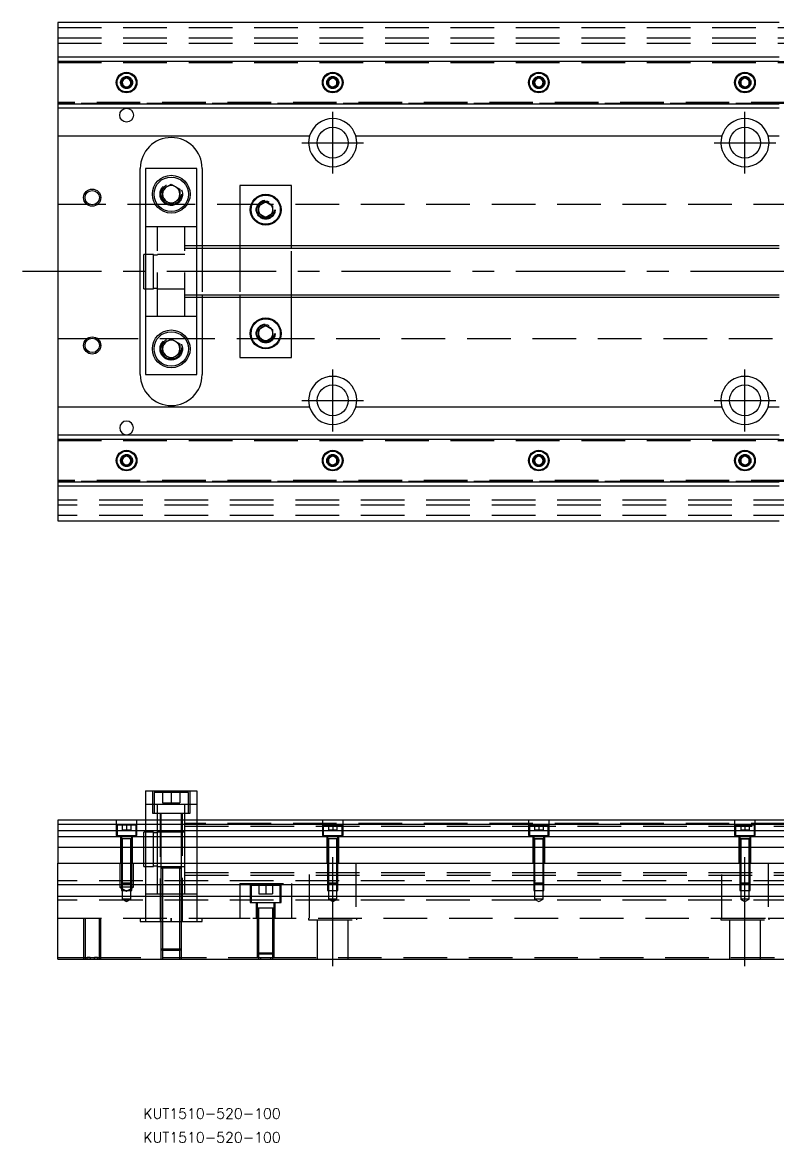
# Model space of a CAD drawing. Extents: x -10 to 728, y -253 to 77.
# Drawn here: x -10.3 to 209.5, y -253.5 to 72.5 of the extents above; entities that cross this region are included whole.
import ezdxf

# ---------------------------------------------------------------- set-up
doc = ezdxf.new("R2010")
doc.units = 0
doc.linetypes.add('CENTER', pattern=[50.8, 31.75, -6.35, 6.35, -6.35])
doc.linetypes.add('DASHED', pattern=[19.05, 12.7, -6.35])
doc.layers.get('0').update_dxf_attribs({"linetype": 'CONTINUOUS'})
doc.layers.add('CENTER', color=1, linetype='CENTER')
doc.styles.get("Standard").update_dxf_attribs({"font": 'txt.shx', "height": 3, "bigfont": 'bigfont.shx'})

# ---------------------------------------------------------------- blocks, each defined once
blk = doc.blocks.new('*U2')
at = {"color": 7, "linetype": 'CONTINUOUS'}
blk.add_text('KUT1510-520-100', height=3, dxfattribs=at).set_placement((24.87, -253.47))
blk = doc.blocks.new('*U3')
at = {"color": 7, "linetype": 'CONTINUOUS'}
blk.add_text('KUT1510-520-100', height=3, dxfattribs=at).set_placement((24.87, -246.53))

msp = doc.modelspace()

# ---------------------------------------------------------------- linework, layer by layer
at = {"color": 7, "linetype": 'CONTINUOUS'}
for p, q in [((0, 72.5), (0, 62.5)), ((210, 72.5), (0, 72.5)), ((0, 62.5), (210, 62.5)), ((0, 62.5), (0, 61.247728)), ((0, 61.247728), (210, 61.247728)), ((0, 61.247728), (0, 48.752272)), ((18.75, 55.721688), (20, 56.443376)), ((18.75, 54.278312), (18.75, 55.721688)), ((20, 56.443376), (21.25, 55.721688)), ((21.25, 55.721688), (21.25, 54.278312)), ((78.75, 55.721688), (80, 56.443376)), ((78.75, 54.278312), (78.75, 55.721688)), ((80, 56.443376), (81.25, 55.721688)), ((81.25, 55.721688), (81.25, 54.278312)), ((138.75, 55.721688), (140, 56.443376)), ((138.75, 54.278312), (138.75, 55.721688)), ((140, 56.443376), (141.25, 55.721688)), ((141.25, 55.721688), (141.25, 54.278312)), ((198.75, 55.721688), (200, 56.443376)), ((198.75, 54.278312), (198.75, 55.721688)), ((200, 56.443376), (201.25, 55.721688)), ((201.25, 55.721688), (201.25, 54.278312)), ((20, 53.556624), (18.75, 54.278312)), ((21.25, 54.278312), (20, 53.556624)), ((80, 53.556624), (78.75, 54.278312)), ((81.25, 54.278312), (80, 53.556624)), ((140, 53.556624), (138.75, 54.278312)), ((141.25, 54.278312), (140, 53.556624)), ((200, 53.556624), (198.75, 54.278312)), ((201.25, 54.278312), (200, 53.556624)), ((210, 48.752272), (0, 48.752272)), ((0, 48.752272), (0, 47.5)), ((210, 47.5), (0, 47.5)), ((0, 47.5), (0, 39.5)), ((0, 39.5), (73.291796, 39.5)), ((0, 39.5), (0, -39.5)), ((86.708204, 39.5), (193.291796, 39.5)), ((206.708204, 39.5), (210, 39.5)), ((24, -30), (24, 30)), ((40.5, 30), (25.5, 30)), ((25.5, 30), (25.5, -30)), ((40.5, -30), (40.5, 30)), ((42, 30), (42, 7.5)), ((30.5, 23.943376), (33, 25.386752)), ((30.5, 21.056624), (30.5, 23.943376)), ((33, 25.386752), (35.5, 23.943376)), ((35.5, 23.943376), (35.5, 21.056624)), ((68, 25), (53, 25)), ((53, 25), (53, 7.5)), ((68, 7.5), (68, 25)), ((33, 19.613248), (30.5, 21.056624)), ((35.5, 21.056624), (33, 19.613248)), ((58.5, 19.1547), (60.5, 20.309402)), ((60.5, 20.309402), (62.5, 19.1547)), ((58.5, 16.8453), (58.5, 19.1547)), ((60.5, 15.690598), (58.5, 16.8453)), ((62.5, 16.8453), (60.5, 15.690598)), ((62.5, 19.1547), (62.5, 16.8453)), ((210, 7.5), (40.5, 7.5)), ((25, -5), (25, 5)), ((25.5, 5), (25, 5)), ((25, -5), (25.5, -5)), ((40.5, -7.5), (210, -7.5)), ((42, -7.5), (42, -30)), ((53, -7.5), (53, -25)), ((68, -25), (68, -7.5)), ((58.5, -16.8453), (60.5, -15.690598)), ((60.5, -15.690598), (62.5, -16.8453)), ((58.5, -19.1547), (58.5, -16.8453)), ((60.5, -20.309402), (58.5, -19.1547)), ((62.5, -19.1547), (60.5, -20.309402)), ((62.5, -16.8453), (62.5, -19.1547)), ((30.5, -21.056624), (33, -19.613248)), ((30.5, -23.943376), (30.5, -21.056624)), ((33, -19.613248), (35.5, -21.056624)), ((35.5, -21.056624), (35.5, -23.943376)), ((33, -25.386752), (30.5, -23.943376)), ((35.5, -23.943376), (33, -25.386752)), ((53, -25), (68, -25)), ((25.5, -30), (40.5, -30)), ((0, -39.5), (0, -47.5)), ((73.291796, -39.5), (0, -39.5)), ((193.291796, -39.5), (86.708204, -39.5)), ((210, -39.5), (206.708204, -39.5)), ((0, -47.5), (210, -47.5)), ((0, -47.5), (0, -48.752272)), ((0, -48.752272), (0, -61.247728)), ((0, -48.752272), (210, -48.752272)), ((18.75, -54.278312), (20, -53.556624)), ((18.75, -55.721688), (18.75, -54.278312)), ((20, -53.556624), (21.25, -54.278312)), ((21.25, -54.278312), (21.25, -55.721688)), ((78.75, -54.278312), (80, -53.556624)), ((78.75, -55.721688), (78.75, -54.278312)), ((80, -53.556624), (81.25, -54.278312)), ((81.25, -54.278312), (81.25, -55.721688)), ((138.75, -54.278312), (140, -53.556624)), ((138.75, -55.721688), (138.75, -54.278312)), ((140, -53.556624), (141.25, -54.278312)), ((141.25, -54.278312), (141.25, -55.721688)), ((198.75, -54.278312), (200, -53.556624)), ((198.75, -55.721688), (198.75, -54.278312)), ((200, -53.556624), (201.25, -54.278312)), ((201.25, -54.278312), (201.25, -55.721688)), ((20, -56.443376), (18.75, -55.721688)), ((21.25, -55.721688), (20, -56.443376)), ((80, -56.443376), (78.75, -55.721688)), ((81.25, -55.721688), (80, -56.443376)), ((140, -56.443376), (138.75, -55.721688)), ((141.25, -55.721688), (140, -56.443376)), ((200, -56.443376), (198.75, -55.721688)), ((201.25, -55.721688), (200, -56.443376)), ((210, -61.247728), (0, -61.247728)), ((0, -61.247728), (0, -62.5)), ((210, -62.5), (0, -62.5)), ((0, -62.5), (0, -72.5)), ((0, -72.5), (210, -72.5)), ((25.5, -151.12), (25.5, -159.62)), ((25.5, -151.12), (40.5, -151.12)), ((40.5, -151.12), (40.5, -159.62)), ((214.5, -159.62), (0, -159.62)), ((0, -159.62), (0, -160.872272)), ((0, -160.872272), (0, -162.64668)), ((214.5, -160.872272), (0, -160.872272)), ((0, -162.64668), (214.5, -162.64668)), ((0, -162.64668), (0, -164.543076)), ((214.5, -164.543076), (0, -164.543076)), ((0, -164.543076), (0, -167.597372)), ((0, -167.597372), (0, -172.12)), ((214.5, -167.597372), (0, -167.597372)), ((0, -178.42), (0, -172.12)), ((0, -172.12), (520, -172.12)), ((520, -178.42), (0, -178.42)), ((0, -181.82), (0, -178.42)), ((0, -200.12), (0, -181.82)), ((520, -181.82), (0, -181.82)), ((0, -200.12), (520, -200.12))]:
    msp.add_line(p, q, dxfattribs=at)
at = {"color": 3, "linetype": 'DASHED'}
for p, q in [((0, 71), (520, 71)), ((0, 68), (520, 68)), ((0, 66.5), (520, 66.5)), ((0, 61.1147), (210, 61.1147)), ((0, 61.1), (214.5, 61.1)), ((0, 60.8), (214.5, 60.8)), ((21.477374, 55.25955), (21.5, 55)), ((81.477374, 55.25955), (81.5, 55)), ((138.5, 55), (138.52041, 55.24661)), ((198.5, 55), (198.52041, 55.24661)), ((214.5, 49.2), (0, 49.2)), ((214.5, 48.9), (0, 48.9)), ((210, 48.8853), (0, 48.8853)), ((30, 22.5), (30.020026, 22.846056)), ((9.359688, 19.5), (0, 19.5)), ((33, 19.5), (10.640312, 19.5)), ((59.030306, 19.5), (33, 19.5)), ((58, 18), (58.034018, 18.411016)), ((520, 19.5), (61.969694, 19.5)), ((29, 13), (25.5, 13)), ((29, -13), (29, 13)), ((37, 13), (29, 13)), ((37, -13), (37, 13)), ((40.5, 13), (37, 13)), ((40.5, 7.5), (37, 7.5)), ((40.5, 6.75), (37, 6.75)), ((42, 7.5), (42, 6.75)), ((42, 6.75), (42, -6.75)), ((53, 7.5), (53, 6.75)), ((53, 6.75), (53, -6.75)), ((68, 6.75), (68, 7.5)), ((68, -6.75), (68, 6.75)), ((27.85, 5), (25.5, 5)), ((27.85, -5), (27.85, 5)), ((29, 4.8), (27.85, 4.8)), ((37, 5), (29, 5)), ((25.5, -5), (27.85, -5)), ((27.85, -4.8), (29, -4.8)), ((29, -5), (37, -5)), ((37, -6.75), (40.5, -6.75)), ((37, -7.5), (40.5, -7.5)), ((42, -6.75), (42, -7.5)), ((53, -6.75), (53, -7.5)), ((68, -7.5), (68, -6.75)), ((25.5, -13), (29, -13)), ((29, -13), (37, -13)), ((37, -13), (40.5, -13)), ((0, -19.5), (9.359688, -19.5)), ((10.640312, -19.5), (33, -19.5)), ((33, -19.5), (59.030306, -19.5)), ((58, -18), (58.034018, -17.588984)), ((61.969694, -19.5), (520, -19.5)), ((35.977798, -22.135694), (36, -22.5)), ((0, -48.8853), (210, -48.8853)), ((0, -48.9), (214.5, -48.9)), ((0, -49.2), (214.5, -49.2)), ((21.477374, -54.74045), (21.5, -55)), ((78.5, -55), (78.52041, -54.75339)), ((138.5, -55), (138.52041, -54.75339)), ((198.5, -55), (198.52041, -54.75339)), ((214.5, -60.8), (0, -60.8)), ((214.5, -61.1), (0, -61.1)), ((210, -61.1147), (0, -61.1147)), ((520, -66.5), (0, -66.5)), ((520, -68), (0, -68)), ((520, -71), (0, -71)), ((27.5, -151.12), (27.5, -157.62)), ((38, -151.62), (28, -151.62)), ((28, -151.62), (28, -157.62)), ((30.5, -151.62), (30.5, -154.62)), ((33, -151.62), (33, -154.62)), ((35.5, -151.62), (35.5, -154.62)), ((38, -157.62), (38, -151.62)), ((38.5, -157.62), (38.5, -151.12)), ((29, -155.12), (25.5, -155.12)), ((29, -157.62), (29, -155.12)), ((37, -155.12), (29, -155.12)), ((30.5, -154.62), (33, -154.62)), ((33, -154.62), (35.5, -154.62)), ((37, -157.62), (37, -155.12)), ((40.5, -155.12), (37, -155.12)), ((17, -159.62), (17, -164.12)), ((23, -164.12), (23, -159.62)), ((25.5, -159.62), (25.5, -172.12)), ((27.5, -157.62), (38.5, -157.62)), ((29, -159.62), (29, -157.62)), ((29, -168.12), (29, -159.62)), ((29.75, -157.62), (29.75, -189.12)), ((30, -157.62), (30, -159.62)), ((30, -159.62), (30, -172.12)), ((36, -159.62), (36, -157.62)), ((36, -172.12), (36, -159.62)), ((36.25, -189.12), (36.25, -157.62)), ((37, -159.62), (37, -157.62)), ((37, -168.12), (37, -159.62)), ((40.5, -159.62), (40.5, -172.12)), ((77, -159.62), (77, -164.12)), ((83, -164.12), (83, -159.62)), ((137, -159.62), (137, -164.12)), ((143, -164.12), (143, -159.62)), ((197, -159.62), (197, -164.12)), ((203, -164.12), (203, -159.62)), ((22.75, -161.12), (17.25, -161.12)), ((17.25, -161.12), (17.25, -164.12)), ((18.75, -161.12), (18.75, -162.42)), ((18.75, -162.42), (20, -162.42)), ((20, -161.12), (20, -162.42)), ((20, -162.42), (21.25, -162.42)), ((21.25, -161.12), (21.25, -162.42)), ((22.75, -164.12), (22.75, -161.12)), ((40.5, -160.62), (37, -160.62)), ((37, -161.37), (469.995, -161.37)), ((214.5, -160.62), (40.5, -160.62)), ((82.75, -161.12), (77.25, -161.12)), ((77.25, -161.12), (77.25, -164.12)), ((78.75, -161.12), (78.75, -162.42)), ((78.75, -162.42), (80, -162.42)), ((80, -161.12), (80, -162.42)), ((80, -162.42), (81.25, -162.42)), ((81.25, -161.12), (81.25, -162.42)), ((82.75, -164.12), (82.75, -161.12)), ((142.75, -161.12), (137.25, -161.12)), ((137.25, -161.12), (137.25, -164.12)), ((138.75, -161.12), (138.75, -162.42)), ((138.75, -162.42), (140, -162.42)), ((140, -161.12), (140, -162.42)), ((140, -162.42), (141.25, -162.42)), ((141.25, -161.12), (141.25, -162.42)), ((142.75, -164.12), (142.75, -161.12)), ((202.75, -161.12), (197.25, -161.12)), ((197.25, -161.12), (197.25, -164.12)), ((198.75, -161.12), (198.75, -162.42)), ((198.75, -162.42), (200, -162.42)), ((200, -161.12), (200, -162.42)), ((200, -162.42), (201.25, -162.42)), ((201.25, -161.12), (201.25, -162.42)), ((202.75, -164.12), (202.75, -161.12)), ((17, -164.12), (23, -164.12)), ((18.25, -164.12), (18.25, -172.12)), ((19.998804, -165.12), (18.499994, -165.12)), ((21.500006, -165.12), (18.499994, -165.12)), ((18.5, -164.12), (18.5, -165.12)), ((18.5, -165.115), (18.5, -165.12)), ((18.624678, -165.12), (18.5, -165.12)), ((18.5, -165.12), (18.5, -165.125)), ((18.5, -165.12), (18.5, -172.12)), ((19.998804, -165.12), (18.624678, -165.12)), ((18.75, -165.12), (18.75, -172.12)), ((21.500006, -165.12), (19.998804, -165.12)), ((21.37533, -165.12), (19.998804, -165.12)), ((21.25, -172.12), (21.25, -165.12)), ((21.5, -165.12), (21.37533, -165.12)), ((21.5, -165.12), (21.5, -164.12)), ((21.5, -165.12), (21.5, -165.115)), ((21.5, -165.125), (21.5, -165.12)), ((21.5, -172.12), (21.5, -165.12)), ((21.75, -172.12), (21.75, -164.12)), ((25, -168.12), (25, -163.12)), ((25.5, -163.12), (25, -163.12)), ((27.85, -163.12), (25.5, -163.12)), ((27.85, -168.12), (27.85, -163.12)), ((29, -163.32), (27.85, -163.32)), ((30, -163.12), (29, -163.12)), ((36, -163.12), (30, -163.12)), ((37, -163.12), (36, -163.12)), ((77, -164.12), (83, -164.12)), ((78.25, -164.12), (78.25, -172.12)), ((79.998804, -165.12), (78.499994, -165.12)), ((81.500006, -165.12), (78.499994, -165.12)), ((78.5, -164.12), (78.5, -165.12)), ((78.5, -165.115), (78.5, -165.12)), ((78.624678, -165.12), (78.5, -165.12)), ((78.5, -165.12), (78.5, -165.125)), ((78.5, -165.12), (78.5, -172.12)), ((79.998804, -165.12), (78.624678, -165.12)), ((78.75, -165.12), (78.75, -172.12)), ((81.500006, -165.12), (79.998804, -165.12)), ((81.37533, -165.12), (79.998804, -165.12)), ((81.25, -172.12), (81.25, -165.12)), ((81.5, -165.12), (81.37533, -165.12)), ((81.5, -165.12), (81.5, -164.12)), ((81.5, -165.12), (81.5, -165.115)), ((81.5, -165.125), (81.5, -165.12)), ((81.5, -172.12), (81.5, -165.12)), ((81.75, -172.12), (81.75, -164.12)), ((137, -164.12), (143, -164.12)), ((138.25, -164.12), (138.25, -172.12)), ((141.500006, -165.12), (138.499994, -165.12)), ((139.998804, -165.12), (138.499994, -165.12)), ((141.500006, -165.12), (138.499994, -165.12)), ((138.5, -164.12), (138.5, -165.12)), ((138.5, -165.115), (138.5, -165.12)), ((138.5, -165.12), (138.62467, -165.12)), ((138.624678, -165.12), (138.5, -165.12)), ((138.5, -165.12), (138.5, -165.125)), ((138.5, -165.12), (138.5, -172.12)), ((138.62467, -165.12), (141.375392, -165.12)), ((139.998804, -165.12), (138.624678, -165.12)), ((138.75, -165.12), (138.75, -172.12)), ((141.500006, -165.12), (139.998804, -165.12)), ((141.37533, -165.12), (139.998804, -165.12)), ((141.25, -172.12), (141.25, -165.12)), ((141.5, -165.12), (141.37533, -165.12)), ((141.375392, -165.12), (141.5, -165.12)), ((141.5, -165.12), (141.5, -164.12)), ((141.5, -165.12), (141.5, -165.115)), ((141.5, -165.125), (141.5, -165.12)), ((141.5, -172.12), (141.5, -165.12)), ((141.75, -172.12), (141.75, -164.12)), ((197, -164.12), (203, -164.12)), ((198.25, -164.12), (198.25, -172.12)), ((201.500006, -165.12), (198.499994, -165.12)), ((199.998804, -165.12), (198.499994, -165.12)), ((201.500006, -165.12), (198.499994, -165.12)), ((198.5, -164.12), (198.5, -165.12)), ((198.5, -165.115), (198.5, -165.12)), ((198.5, -165.12), (198.62467, -165.12)), ((198.624678, -165.12), (198.5, -165.12)), ((198.5, -165.12), (198.5, -165.125)), ((198.5, -165.12), (198.5, -172.12)), ((198.62467, -165.12), (201.375392, -165.12)), ((199.998804, -165.12), (198.624678, -165.12)), ((198.75, -165.12), (198.75, -172.12)), ((201.500006, -165.12), (199.998804, -165.12)), ((201.37533, -165.12), (199.998804, -165.12)), ((201.25, -172.12), (201.25, -165.12)), ((201.5, -165.12), (201.37533, -165.12)), ((201.375392, -165.12), (201.5, -165.12)), ((201.5, -165.12), (201.5, -164.12)), ((201.5, -165.12), (201.5, -165.115)), ((201.5, -165.125), (201.5, -165.12)), ((201.5, -172.12), (201.5, -165.12)), ((201.75, -172.12), (201.75, -164.12)), ((25, -172.12), (25, -168.12)), ((27.85, -172.12), (27.85, -168.12)), ((29, -172.12), (29, -168.12)), ((37, -172.12), (37, -168.12)), ((18, -172.12), (18, -179.12)), ((18.5, -172.12), (18.5, -177.87)), ((18.500006, -172.12), (18.500002, -177.87)), ((18.75, -172.12), (18.75, -178.12)), ((21.25, -178.12), (21.25, -172.12)), ((21.499998, -177.87), (21.499994, -172.12)), ((21.5, -177.87), (21.5, -172.12)), ((22, -179.12), (22, -172.12)), ((25, -173.12), (25, -172.12)), ((25.5, -172.12), (25.5, -178.42)), ((27.85, -173.12), (27.85, -172.12)), ((29, -178.42), (29, -172.12)), ((30, -172.12), (30, -173.62)), ((36, -173.62), (36, -172.12)), ((37, -178.42), (37, -172.12)), ((40.5, -172.12), (40.5, -178.42)), ((73.291796, -188.12), (73.291796, -172.12)), ((78.5, -172.12), (78.5, -177.87)), ((78.500006, -172.12), (78.500002, -177.87)), ((78.75, -172.12), (78.75, -178.12)), ((81.25, -178.12), (81.25, -172.12)), ((81.499998, -177.87), (81.499994, -172.12)), ((81.5, -177.87), (81.5, -172.12)), ((86.708204, -172.12), (86.708204, -188.12)), ((138.5, -172.12), (138.5, -177.87)), ((138.500006, -172.12), (138.500002, -177.87)), ((138.75, -172.12), (138.75, -178.12)), ((141.25, -178.12), (141.25, -172.12)), ((141.499998, -177.87), (141.499994, -172.12)), ((141.5, -177.87), (141.5, -172.12)), ((193.291796, -188.12), (193.291796, -172.12)), ((198.5, -172.12), (198.5, -177.87)), ((198.500006, -172.12), (198.500002, -177.87)), ((198.75, -172.12), (198.75, -178.12)), ((201.25, -178.12), (201.25, -172.12)), ((201.499998, -177.87), (201.499994, -172.12)), ((201.5, -177.87), (201.5, -172.12)), ((206.708204, -172.12), (206.708204, -188.12)), ((25, -173.12), (25.5, -173.12)), ((25.5, -173.12), (27.85, -173.12)), ((27.85, -172.92), (29, -172.92)), ((29, -173.12), (30, -173.12)), ((36.000006, -173.62), (29.999994, -173.62)), ((36.000006, -173.62), (29.999994, -173.62)), ((36.000006, -173.62), (29.999994, -173.62)), ((30, -173.12), (36, -173.12)), ((30, -173.615), (30, -173.62)), ((30, -173.62), (30.34965, -173.62)), ((30.349602, -173.62), (30, -173.62)), ((30, -173.62), (30, -178.42)), ((30, -173.62), (30, -173.625)), ((35.65035, -173.62), (30.349602, -173.62)), ((30.5, -173.62), (30.5, -178.42)), ((35.5, -178.42), (35.5, -173.62)), ((35.650204, -173.62), (36, -173.62)), ((36, -173.62), (35.65035, -173.62)), ((36, -173.12), (37, -173.12)), ((36, -173.62), (36, -173.615)), ((36, -178.42), (36, -173.62)), ((36, -173.625), (36, -173.62)), ((37, -174.87), (469.995, -174.87)), ((37, -175.62), (469.995, -175.62)), ((520, -177.27), (0, -177.27)), ((22, -179.12), (18, -179.12)), ((18, -179.12), (20, -180.2747)), ((18.5, -177.87), (21.5, -177.87)), ((18.5, -177.87), (18.75, -178.12)), ((18.500002, -177.87), (18.500006, -178.42)), ((18.500006, -178.42), (18.500006, -180.12)), ((21.25, -178.12), (18.75, -178.12)), ((18.75, -178.12), (18.75, -180.12)), ((20, -180.2747), (22, -179.12)), ((21.25, -178.12), (21.5, -177.87)), ((21.25, -180.12), (21.25, -178.12)), ((21.499994, -178.42), (21.499998, -177.87)), ((21.499994, -180.12), (21.499994, -178.42)), ((25.5, -178.42), (25.5, -181.82)), ((29, -181.12), (29, -178.42)), ((30, -178.42), (30, -181.82)), ((30.5, -178.42), (30.5, -181.82)), ((35.5, -181.82), (35.5, -178.42)), ((36, -181.82), (36, -178.42)), ((37, -181.12), (37, -178.42)), ((40.5, -178.42), (40.5, -181.82)), ((53, -178.12), (68, -178.12)), ((53, -178.12), (53, -178.42)), ((53, -178.42), (53, -181.82)), ((56, -178.12), (56, -183.62)), ((64.75, -178.62), (56.25, -178.62)), ((56.25, -178.62), (56.25, -181.82)), ((58.5, -178.62), (58.5, -181.12)), ((60.5, -178.62), (60.5, -181.12)), ((62.5, -178.62), (62.5, -181.12)), ((64.75, -181.82), (64.75, -178.62)), ((65, -183.62), (65, -178.12)), ((68, -178.12), (68, -178.42)), ((68, -178.42), (68, -181.82)), ((78.5, -177.87), (81.5, -177.87)), ((78.5, -177.87), (78.75, -178.12)), ((78.500002, -177.87), (78.500006, -178.42)), ((78.500006, -178.42), (78.500006, -180.12)), ((81.25, -178.12), (78.75, -178.12)), ((78.75, -178.12), (78.75, -180.12)), ((81.25, -178.12), (81.5, -177.87)), ((81.25, -180.12), (81.25, -178.12)), ((81.499994, -178.42), (81.499998, -177.87)), ((81.499994, -180.12), (81.499994, -178.42)), ((138.5, -177.87), (141.5, -177.87)), ((138.5, -177.87), (138.75, -178.12)), ((138.500002, -177.87), (138.500006, -178.42)), ((138.500006, -178.42), (138.500006, -180.12)), ((141.25, -178.12), (138.75, -178.12)), ((138.75, -178.12), (138.75, -180.12)), ((141.25, -178.12), (141.5, -177.87)), ((141.25, -180.12), (141.25, -178.12)), ((141.499994, -178.42), (141.499998, -177.87)), ((141.499994, -180.12), (141.499994, -178.42)), ((198.5, -177.87), (201.5, -177.87)), ((198.5, -177.87), (198.75, -178.12)), ((198.500002, -177.87), (198.500006, -178.42)), ((198.500006, -178.42), (198.500006, -180.12)), ((201.25, -178.12), (198.75, -178.12)), ((198.75, -178.12), (198.75, -180.12)), ((201.25, -178.12), (201.5, -177.87)), ((201.25, -180.12), (201.25, -178.12)), ((201.499994, -178.42), (201.499998, -177.87)), ((201.499994, -180.12), (201.499994, -178.42)), ((18.500006, -180.12), (21.499994, -180.12)), ((18.75, -180.12), (18.75, -182.62)), ((21.25, -182.62), (21.25, -180.12)), ((25.5, -181.12), (29, -181.12)), ((25.5, -181.82), (25.5, -189.12)), ((29, -181.12), (30, -181.12)), ((30, -181.12), (30.5, -181.12)), ((30, -181.82), (30, -189.12)), ((30.5, -181.12), (35.5, -181.12)), ((30.5, -181.82), (30.5, -189.12)), ((35.5, -181.12), (36, -181.12)), ((35.5, -189.12), (35.5, -181.82)), ((36, -181.12), (37, -181.12)), ((36, -189.12), (36, -181.82)), ((37, -181.12), (40.5, -181.12)), ((40.5, -181.82), (40.5, -189.12)), ((53, -181.82), (53, -188.12)), ((56.25, -181.82), (56.25, -183.62)), ((58.5, -181.12), (60.5, -181.12)), ((60.5, -181.12), (62.5, -181.12)), ((64.75, -183.62), (64.75, -181.82)), ((68, -181.82), (68, -188.12)), ((78.500006, -180.12), (81.499994, -180.12)), ((78.75, -180.12), (78.75, -182.62)), ((81.25, -182.62), (81.25, -180.12)), ((138.500006, -180.12), (141.499994, -180.12)), ((138.75, -180.12), (138.75, -182.62)), ((141.25, -182.62), (141.25, -180.12)), ((198.500006, -180.12), (201.499994, -180.12)), ((198.75, -180.12), (198.75, -182.62)), ((201.25, -182.62), (201.25, -180.12)), ((520, -182.97), (0, -182.97)), ((21.25, -182.62), (18.75, -182.62)), ((18.75, -182.62), (20, -183.341688)), ((20, -183.341688), (21.25, -182.62)), ((56, -183.62), (65, -183.62)), ((57.75, -183.62), (57.75, -188.12)), ((63.000006, -185.22), (57.999994, -185.22)), ((63.000006, -185.22), (57.999994, -185.22)), ((58, -183.62), (58, -185.22)), ((58, -185.215), (58, -185.22)), ((58, -185.22), (58.257448, -185.22)), ((58.257468, -185.22), (58, -185.22)), ((58, -185.22), (58, -188.12)), ((58, -185.22), (58, -185.225)), ((62.742552, -185.22), (58.257468, -185.22)), ((58.4, -185.22), (58.4, -188.12)), ((62.6, -188.12), (62.6, -185.22)), ((63, -185.22), (62.742552, -185.22)), ((62.742602, -185.22), (63, -185.22)), ((63, -185.22), (63, -183.62)), ((63, -185.22), (63, -185.215)), ((63, -188.12), (63, -185.22)), ((63, -185.225), (63, -185.22)), ((63.25, -188.12), (63.25, -183.62)), ((81.25, -182.62), (78.75, -182.62)), ((78.75, -182.62), (80, -183.341688)), ((80, -183.341688), (81.25, -182.62)), ((141.25, -182.62), (138.75, -182.62)), ((138.75, -182.62), (140, -183.341688)), ((140, -183.341688), (141.25, -182.62)), ((201.25, -182.62), (198.75, -182.62)), ((198.75, -182.62), (200, -183.341688)), ((200, -183.341688), (201.25, -182.62)), ((0, -188.12), (43.291796, -188.12)), ((7.500006, -188.12), (7.500006, -200.12)), ((7.9, -188.12), (12.1, -188.12)), ((7.9, -188.12), (7.9, -200.12)), ((12.1, -200.12), (12.1, -188.12)), ((12.499994, -200.12), (12.499994, -188.12)), ((24, -188.12), (24, -189.12)), ((33, -188.12), (33, -189.12)), ((33, -189.12), (33, -188.12)), ((42, -189.12), (42, -188.12)), ((43.291796, -188.12), (56.708204, -188.12)), ((56.708204, -188.12), (193.291796, -188.12)), ((58, -188.12), (58, -198.22)), ((58.000006, -188.12), (58.000006, -198.220006)), ((58.4, -188.12), (58.4, -198.62)), ((62.6, -198.62), (62.6, -188.12)), ((62.999994, -198.220006), (62.999994, -188.12)), ((63, -198.22), (63, -188.12)), ((73, -188.12), (73, -188.62)), ((73, -188.62), (87, -188.62)), ((75.5, -188.62), (75.5, -200.12)), ((84.5, -200.12), (84.5, -188.62)), ((87, -188.62), (87, -188.12)), ((193, -188.12), (193, -188.62)), ((193, -188.62), (207, -188.62)), ((193.291796, -188.12), (206.708204, -188.12)), ((195.5, -188.62), (195.5, -200.12)), ((204.5, -200.12), (204.5, -188.62)), ((206.708204, -188.12), (313.291796, -188.12)), ((207, -188.62), (207, -188.12)), ((24, -189.12), (33, -189.12)), ((30, -189.12), (30, -197.12)), ((30.000006, -189.12), (30.000006, -197.120006)), ((30.5, -189.12), (30.5, -197.62)), ((33, -189.12), (42, -189.12)), ((35.5, -197.62), (35.5, -189.12)), ((35.999994, -197.120006), (35.999994, -189.12)), ((36, -197.12), (36, -189.12)), ((30, -197.12), (36, -197.12)), ((30, -197.12), (30.5, -197.62)), ((30.000006, -197.120006), (30.000006, -200.12)), ((35.5, -197.62), (30.5, -197.62)), ((30.5, -197.62), (30.5, -200.12)), ((35.5, -197.62), (36, -197.12)), ((35.5, -200.12), (35.5, -197.62)), ((35.999994, -200.12), (35.999994, -197.120006)), ((58, -198.22), (63, -198.22)), ((58, -198.22), (58.4, -198.62)), ((58.000006, -198.220006), (58.000006, -199.62)), ((62.6, -198.62), (58.4, -198.62)), ((58.4, -198.62), (58.4, -199.62)), ((62.6, -198.62), (63, -198.22)), ((62.6, -199.62), (62.6, -198.62)), ((62.999994, -199.62), (62.999994, -198.220006)), ((0, -199.62), (8.500008, -199.62)), ((9.359688, -199.62), (8.500008, -199.62)), ((8.500008, -200.12), (8.500008, -199.62)), ((8.500008, -199.62), (9.359688, -199.62)), ((9.359688, -199.62), (10.640312, -199.62)), ((9.359688, -199.62), (9.359688, -200.12)), ((11.499992, -199.62), (10.640312, -199.62)), ((10.640312, -200.12), (10.640312, -199.62)), ((10.640312, -199.62), (11.499992, -199.62)), ((11.499992, -199.62), (11.499992, -200.12)), ((11.499992, -199.62), (58.500006, -199.62)), ((58.500006, -199.62), (58.000006, -199.62)), ((58.500006, -200.12), (58.500006, -199.62)), ((58.500006, -199.62), (59.030306, -199.62)), ((59.030306, -199.62), (61.969694, -199.62)), ((59.030306, -199.62), (59.030306, -200.12)), ((61.969694, -200.12), (61.969694, -199.62)), ((61.969694, -199.62), (62.499994, -199.62)), ((62.999994, -199.62), (62.499994, -199.62)), ((62.499994, -199.62), (62.499994, -200.12)), ((62.499994, -199.62), (520, -199.62))]:
    msp.add_line(p, q, dxfattribs=at)
at = {"color": 3, "linetype": 'CONTINUOUS'}
for p, q in [((210, 6.75), (40.5, 6.75)), ((40.5, -6.75), (210, -6.75))]:
    msp.add_line(p, q, dxfattribs=at)
at = {"color": 7, "linetype": 'CONTINUOUS'}
for centre, radius in [((20, 55), 3), ((20, 55), 2.75), ((80, 55), 3), ((80, 55), 2.75), ((140, 55), 3), ((140, 55), 2.75), ((200, 55), 3), ((200, 55), 2.75), ((20, 45.5), 2), ((80, 37.5), 4.5), ((200, 37.5), 4.5), ((33, 22.5), 5.5), ((33, 22.5), 5), ((10, 21.5), 2.1), ((60.5, 18), 4.5), ((60.5, 18), 4.25), ((60.5, -18), 4.5), ((60.5, -18), 4.25), ((10, -21.5), 2.1), ((33, -22.5), 5.5), ((33, -22.5), 5), ((80, -37.5), 4.5), ((200, -37.5), 4.5), ((20, -55), 3), ((80, -55), 3), ((140, -55), 3), ((200, -55), 3), ((20, -55), 2.75), ((80, -55), 2.75), ((140, -55), 2.75), ((200, -55), 2.75)]:
    msp.add_circle(centre, radius, dxfattribs=at)
at = {"color": 3, "linetype": 'DASHED'}
for centre, radius in [((20, 55), 1.75), ((20, 55), 1.5), ((80, 55), 1.75), ((80, 55), 1.5), ((140, 55), 1.75), ((140, 55), 1.5), ((200, 55), 1.75), ((200, 55), 1.5), ((33, 22.5), 3.25), ((33, 22.5), 3), ((60.5, 18), 2.75), ((60.5, 18), 2.5), ((60.5, -18), 2.75), ((60.5, -18), 2.5), ((33, -22.5), 3.25), ((33, -22.5), 3), ((20, -55), 1.75), ((20, -55), 1.5), ((80, -55), 1.75), ((80, -55), 1.5), ((140, -55), 1.75), ((140, -55), 1.5), ((200, -55), 1.75), ((200, -55), 1.5)]:
    msp.add_circle(centre, radius, dxfattribs=at)
at = {"color": 3, "linetype": 'CONTINUOUS'}
for centre in [(10, 21.5), (10, -21.5)]:
    msp.add_circle(centre, 2.5, dxfattribs=at)
at = {"color": 7, "linetype": 'CONTINUOUS'}
for centre, radius, start, end in [((20, 55), 1.25, 120, 180), ((20, 55), 1.25, 60, 120), ((20, 55), 1.25, 0, 60), ((80, 55), 1.25, 120, 180), ((80, 55), 1.25, 60, 120), ((80, 55), 1.25, 0, 60), ((140, 55), 1.25, 120, 180), ((140, 55), 1.25, 60, 120), ((140, 55), 1.25, 0, 60), ((200, 55), 1.25, 120, 180), ((200, 55), 1.25, 60, 120), ((200, 55), 1.25, 0, 60), ((20, 55), 1.25, 180, 240), ((20, 55), 1.25, 240, 300), ((20, 55), 1.25, 300, 0), ((80, 55), 1.25, 180, 240), ((80, 55), 1.25, 240, 300), ((80, 55), 1.25, 300, 0), ((140, 55), 1.25, 180, 240), ((140, 55), 1.25, 240, 300), ((140, 55), 1.25, 300, 0), ((200, 55), 1.25, 180, 240), ((200, 55), 1.25, 240, 300), ((200, 55), 1.25, 300, 0), ((80, 37.5), 7, 16.60155, 163.39845), ((200, 37.5), 7, 16.60155, 163.39845), ((80, 37.5), 7, 163.39845, 16.60155), ((200, 37.5), 7, 163.39845, 16.60155), ((33, 30), 9, 90, 180), ((33, 30), 9, 0, 90), ((33, 22.5), 2.5, 120, 180), ((33, 22.5), 2.5, 60, 120), ((33, 22.5), 2.5, 0, 60), ((33, 22.5), 2.5, 180, 240), ((33, 22.5), 2.5, 240, 300), ((33, 22.5), 2.5, 300, 0), ((60.5, 18), 2.1, 102.24721, 137.75279), ((60.5, 18), 2.1, 77.75279, 102.24721), ((60.5, 18), 2.1, 42.24721, 77.75279), ((60.5, 18), 2.1, 162.24721, 180), ((60.5, 18), 2.1, 180, 197.75279), ((60.5, 18), 2.1, 137.75279, 162.24721), ((60.5, 18), 2.1, 197.75279, 222.24721), ((60.5, 18), 2.1, 222.24721, 257.75279), ((60.5, 18), 2.1, 282.24721, 317.75279), ((60.5, 18), 2.1, 17.75279, 42.24721), ((60.5, 18), 2.1, 317.75279, 342.24721), ((60.5, 18), 2.1, 342.24721, 17.75279), ((60.5, 18), 2.1, 257.75279, 282.24721), ((60.5, -18), 2.1, 102.24721, 137.75279), ((60.5, -18), 2.1, 77.75279, 102.24721), ((60.5, -18), 2.1, 42.24721, 77.75279), ((60.5, -18), 2.1, 162.24721, 180), ((60.5, -18), 2.1, 180, 197.75279), ((60.5, -18), 2.1, 137.75279, 162.24721), ((60.5, -18), 2.1, 197.75279, 222.24721), ((60.5, -18), 2.1, 222.24721, 257.75279), ((60.5, -18), 2.1, 282.24721, 317.75279), ((60.5, -18), 2.1, 17.75279, 42.24721), ((60.5, -18), 2.1, 317.75279, 342.24721), ((60.5, -18), 2.1, 342.24721, 17.75279), ((33, -22.5), 2.5, 120, 180), ((33, -22.5), 2.5, 180, 240), ((33, -22.5), 2.5, 60, 120), ((33, -22.5), 2.5, 0, 60), ((33, -22.5), 2.5, 300, 0), ((60.5, -18), 2.1, 257.75279, 282.24721), ((33, -22.5), 2.5, 240, 300), ((33, -30), 9, 180, 270), ((33, -30), 9, 270, 0), ((80, -37.5), 7, 343.39845, 196.60155), ((200, -37.5), 7, 343.39845, 196.60155), ((80, -37.5), 7, 196.60155, 343.39845), ((200, -37.5), 7, 196.60155, 343.39845), ((20, -45.5), 2, 90, 270), ((20, -45.5), 2, 270, 90), ((20, -55), 1.25, 120, 180), ((20, -55), 1.25, 180, 240), ((20, -55), 1.25, 60, 120), ((20, -55), 1.25, 0, 60), ((20, -55), 1.25, 300, 0), ((80, -55), 1.25, 120, 180), ((80, -55), 1.25, 180, 240), ((80, -55), 1.25, 60, 120), ((80, -55), 1.25, 0, 60), ((80, -55), 1.25, 300, 0), ((140, -55), 1.25, 120, 180), ((140, -55), 1.25, 180, 240), ((140, -55), 1.25, 60, 120), ((140, -55), 1.25, 0, 60), ((140, -55), 1.25, 300, 0), ((200, -55), 1.25, 120, 180), ((200, -55), 1.25, 180, 240), ((200, -55), 1.25, 60, 120), ((200, -55), 1.25, 0, 60), ((200, -55), 1.25, 300, 0), ((20, -55), 1.25, 240, 300), ((80, -55), 1.25, 240, 300), ((140, -55), 1.25, 240, 300), ((200, -55), 1.25, 240, 300)]:
    msp.add_arc(centre, radius, start, end, dxfattribs=at)
at = {"layer": 'CENTER', "color": 1, "linetype": 'CENTER'}
for p, q in [((80, 28.5), (80, 46.5)), ((200, 28.5), (200, 46.5)), ((71, 37.5), (89, 37.5)), ((191, 37.5), (209, 37.5)), ((571.502205, 0), (-10.32213, 0)), ((80, -46.5), (80, -28.5)), ((200, -46.5), (200, -28.5)), ((71, -37.5), (89, -37.5)), ((191, -37.5), (209, -37.5)), ((80, -202.12), (80, -170.12)), ((200, -202.12), (200, -170.12))]:
    msp.add_line(p, q, dxfattribs=at)

# ---------------------------------------------------------------- block references
at = {"color": 7, "linetype": 'CONTINUOUS'}
for name in ['*U3', '*U2']:
    msp.add_blockref(name, (0, 0), dxfattribs=at)

doc.saveas('drawing.dxf')
